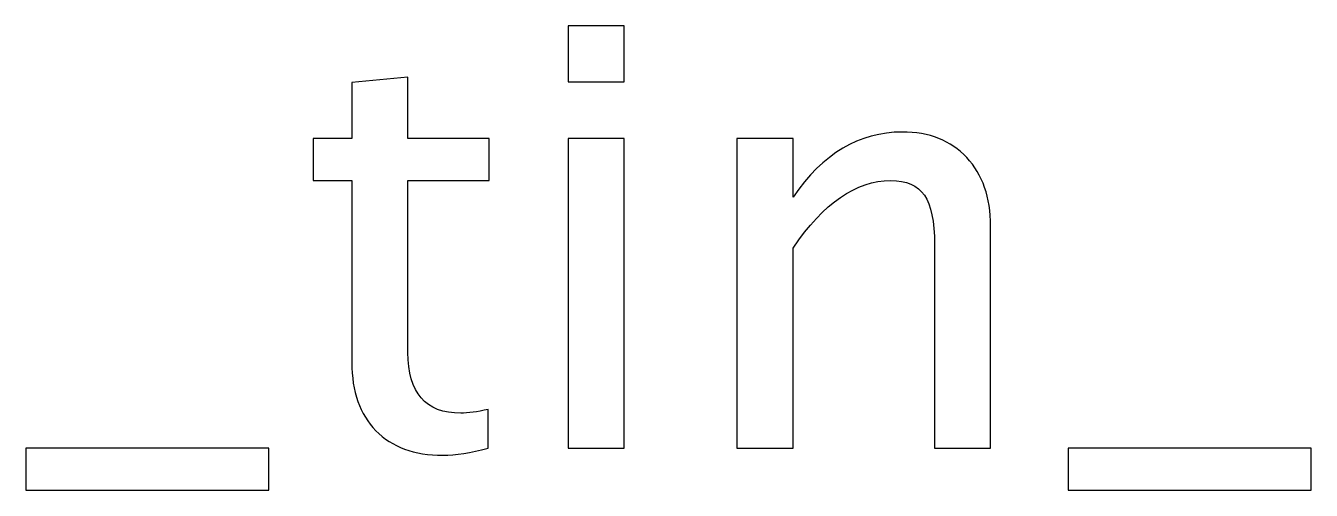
# Model space of a CAD drawing. Header units: centimetres. Extents: x -201 to 63, y -83 to 73.
# Drawn here: x -1.19 to 10.45, y 68.29 to 72.5 of the extents above; entities that cross this region are included whole.
import ezdxf

# ---------------------------------------------------------------- set-up
doc = ezdxf.new("R2010")
doc.units = ezdxf.units.CM
doc.header["$MEASUREMENT"] = 0
doc.layers.add('Layer 1', color=7, linetype='Continuous')

msp = doc.modelspace()

# ---------------------------------------------------------------- linework, layer by layer
at = {"layer": 'Layer 1'}
for points, knots in [([(3.72097, 71.98832), (3.72097, 71.98832), (3.72097, 72.49632), (3.72097, 72.49632), (3.72097, 72.49632), (3.72097, 72.49632), (4.22897, 72.49632), (4.22897, 72.49632), (4.22897, 72.49632), (4.22897, 72.49632), (4.22897, 71.98832), (4.22897, 71.98832), (4.22897, 71.98832), (4.22897, 71.98832), (3.72097, 71.98832), (3.72097, 71.98832)], [0, 0, 0, 0, 0.2, 0.2, 0.2, 0.2, 0.4, 0.4, 0.4, 0.4, 0.6, 0.6, 0.6, 0.6, 1, 1, 1, 1]), ([(2.99602, 68.67132), (2.83903, 68.62811), (2.70233, 68.60694), (2.58679, 68.60694), (2.58679, 68.60694), (2.3275, 68.60694), (2.12554, 68.68102), (1.9809, 68.82919), (1.9809, 68.82919), (1.83538, 68.97736), (1.76306, 69.18285), (1.76306, 69.44655), (1.76306, 69.44655), (1.76306, 69.44655), (1.76306, 71.09402), (1.76306, 71.09402), (1.76306, 71.09402), (1.76306, 71.09402), (1.41204, 71.09402), (1.41204, 71.09402), (1.41204, 71.09402), (1.41204, 71.09402), (1.41204, 71.47503), (1.41204, 71.47503), (1.41204, 71.47503), (1.41204, 71.47503), (1.76306, 71.47503), (1.76306, 71.47503), (1.76306, 71.47503), (1.76306, 71.47503), (1.76306, 71.98214), (1.76306, 71.98214), (1.76306, 71.98214), (1.76306, 71.98214), (2.27106, 72.03065), (2.27106, 72.03065), (2.27106, 72.03065), (2.27106, 72.03065), (2.27106, 71.47503), (2.27106, 71.47503), (2.27106, 71.47503), (2.27106, 71.47503), (3.0066, 71.47503), (3.0066, 71.47503), (3.0066, 71.47503), (3.0066, 71.47503), (3.0066, 71.09402), (3.0066, 71.09402), (3.0066, 71.09402), (3.0066, 71.09402), (2.27106, 71.09402), (2.27106, 71.09402), (2.27106, 71.09402), (2.27106, 71.09402), (2.27106, 69.53827), (2.27106, 69.53827), (2.27106, 69.53827), (2.27106, 69.17138), (2.43069, 68.98794), (2.74907, 68.98794), (2.74907, 68.98794), (2.81698, 68.98794), (2.899, 68.99941), (2.99602, 69.02145), (2.99602, 69.02145), (2.99602, 69.02145), (2.99602, 68.67132), (2.99602, 68.67132)], [0, 0, 0, 0, 0.05555556, 0.05555556, 0.05555556, 0.05555556, 0.11111111, 0.11111111, 0.11111111, 0.11111111, 0.16666667, 0.16666667, 0.16666667, 0.16666667, 0.22222222, 0.22222222, 0.22222222, 0.22222222, 0.27777778, 0.27777778, 0.27777778, 0.27777778, 0.33333333, 0.33333333, 0.33333333, 0.33333333, 0.38888889, 0.38888889, 0.38888889, 0.38888889, 0.44444444, 0.44444444, 0.44444444, 0.44444444, 0.5, 0.5, 0.5, 0.5, 0.55555556, 0.55555556, 0.55555556, 0.55555556, 0.61111111, 0.61111111, 0.61111111, 0.61111111, 0.66666667, 0.66666667, 0.66666667, 0.66666667, 0.72222222, 0.72222222, 0.72222222, 0.72222222, 0.77777778, 0.77777778, 0.77777778, 0.77777778, 0.83333333, 0.83333333, 0.83333333, 0.83333333, 0.88888889, 0.88888889, 0.88888889, 0.88888889, 1, 1, 1, 1]), ([(3.72097, 68.67044), (3.72097, 68.67044), (3.72097, 71.47503), (3.72097, 71.47503), (3.72097, 71.47503), (3.72097, 71.47503), (4.22897, 71.47503), (4.22897, 71.47503), (4.22897, 71.47503), (4.22897, 71.47503), (4.22897, 68.67044), (4.22897, 68.67044), (4.22897, 68.67044), (4.22897, 68.67044), (3.72097, 68.67044), (3.72097, 68.67044)], [0, 0, 0, 0, 0.2, 0.2, 0.2, 0.2, 0.4, 0.4, 0.4, 0.4, 0.6, 0.6, 0.6, 0.6, 1, 1, 1, 1]), ([(5.25026, 68.67044), (5.25026, 68.67044), (5.25026, 71.47503), (5.25026, 71.47503), (5.25026, 71.47503), (5.25026, 71.47503), (5.75826, 71.47503), (5.75826, 71.47503), (5.75826, 71.47503), (5.75826, 71.47503), (5.75826, 70.94498), (5.75826, 70.94498), (5.75826, 70.94498), (6.02725, 71.33744), (6.3571, 71.53323), (6.74692, 71.53323), (6.74692, 71.53323), (6.9921, 71.53323), (7.18701, 71.4565), (7.33077, 71.30216), (7.33077, 71.30216), (7.47453, 71.14871), (7.54685, 70.94145), (7.54685, 70.68216), (7.54685, 70.68216), (7.54685, 70.68216), (7.54685, 68.67044), (7.54685, 68.67044), (7.54685, 68.67044), (7.54685, 68.67044), (7.03884, 68.67044), (7.03884, 68.67044), (7.03884, 68.67044), (7.03884, 68.67044), (7.03884, 70.51635), (7.03884, 70.51635), (7.03884, 70.51635), (7.03884, 70.72449), (7.00798, 70.87266), (6.94712, 70.96085), (6.94712, 70.96085), (6.88539, 71.04993), (6.78396, 71.09402), (6.64197, 71.09402), (6.64197, 71.09402), (6.32976, 71.09402), (6.03519, 70.8903), (5.75826, 70.48284), (5.75826, 70.48284), (5.75826, 70.48284), (5.75826, 68.67044), (5.75826, 68.67044), (5.75826, 68.67044), (5.75826, 68.67044), (5.25026, 68.67044), (5.25026, 68.67044)], [0, 0, 0, 0, 0.06666667, 0.06666667, 0.06666667, 0.06666667, 0.13333333, 0.13333333, 0.13333333, 0.13333333, 0.2, 0.2, 0.2, 0.2, 0.26666667, 0.26666667, 0.26666667, 0.26666667, 0.33333333, 0.33333333, 0.33333333, 0.33333333, 0.4, 0.4, 0.4, 0.4, 0.46666667, 0.46666667, 0.46666667, 0.46666667, 0.53333333, 0.53333333, 0.53333333, 0.53333333, 0.6, 0.6, 0.6, 0.6, 0.66666667, 0.66666667, 0.66666667, 0.66666667, 0.73333333, 0.73333333, 0.73333333, 0.73333333, 0.8, 0.8, 0.8, 0.8, 0.86666667, 0.86666667, 0.86666667, 0.86666667, 1, 1, 1, 1]), ([(-1.18969, 68.28944), (-1.18969, 68.28944), (-1.18969, 68.67044), (-1.18969, 68.67044), (-1.18969, 68.67044), (-1.18969, 68.67044), (1.01164, 68.67044), (1.01164, 68.67044), (1.01164, 68.67044), (1.01164, 68.67044), (1.01164, 68.28944), (1.01164, 68.28944), (1.01164, 68.28944), (1.01164, 68.28944), (-1.18969, 68.28944), (-1.18969, 68.28944)], [0, 0, 0, 0, 0.2, 0.2, 0.2, 0.2, 0.4, 0.4, 0.4, 0.4, 0.6, 0.6, 0.6, 0.6, 1, 1, 1, 1]), ([(8.24887, 68.28944), (8.24887, 68.28944), (8.24887, 68.67044), (8.24887, 68.67044), (8.24887, 68.67044), (8.24887, 68.67044), (10.4502, 68.67044), (10.4502, 68.67044), (10.4502, 68.67044), (10.4502, 68.67044), (10.4502, 68.28944), (10.4502, 68.28944), (10.4502, 68.28944), (10.4502, 68.28944), (8.24887, 68.28944), (8.24887, 68.28944)], [0, 0, 0, 0, 0.2, 0.2, 0.2, 0.2, 0.4, 0.4, 0.4, 0.4, 0.6, 0.6, 0.6, 0.6, 1, 1, 1, 1])]:
    msp.add_open_spline(points, degree=3, knots=knots, dxfattribs=at)

doc.saveas('drawing.dxf')
